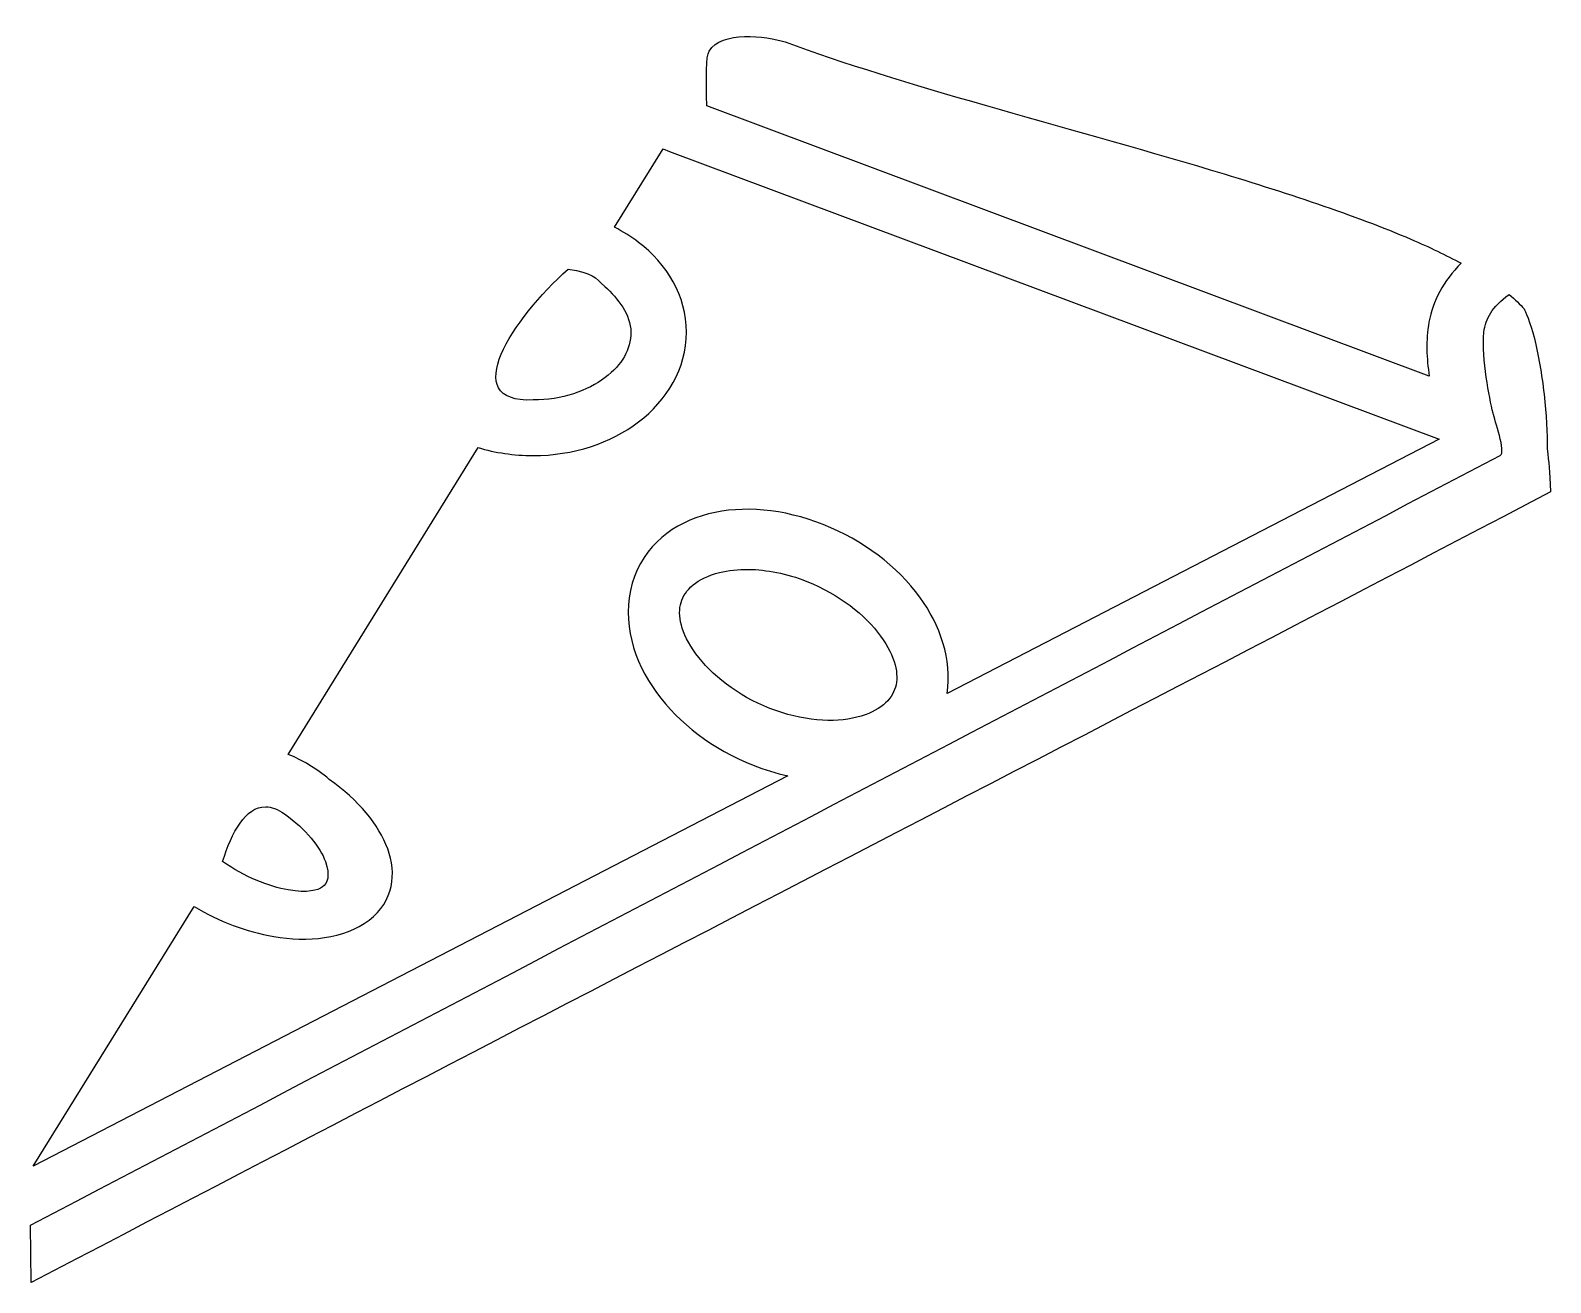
# Model space of a CAD drawing. Header units: centimetres. Extents: x -8.9 to 9.5, y -8 to 7.2.
import ezdxf

# ---------------------------------------------------------------- set-up
doc = ezdxf.new("R2010")
doc.units = ezdxf.units.CM
doc.header["$MEASUREMENT"] = 0
doc.layers.add('Layer 1', color=7, linetype='Continuous')

msp = doc.modelspace()

# ---------------------------------------------------------------- linework, layer by layer
at = {"layer": 'Layer 1'}
for points, knots in [([(-0.68974, 6.96092), (-0.726, 6.89944), (-0.72499, 6.63724), (-0.71685, 6.29644), (-0.71685, 6.29644), (-0.71685, 6.29644), (8.0524, 3.0178), (8.0524, 3.0178), (8.0524, 3.0178), (8.02077, 3.23328), (8.00914, 3.44876), (8.04945, 3.67157), (8.04945, 3.67157), (8.09567, 3.92669), (8.22516, 4.17054), (8.43984, 4.38632), (8.43984, 4.38632), (8.25907, 4.48428), (8.05497, 4.58282), (7.83093, 4.67854), (7.83093, 4.67854), (7.15194, 4.96882), (6.3004, 5.24979), (5.3948, 5.52131), (5.3948, 5.52131), (3.60591, 6.0576), (1.61634, 6.5554), (0.23555, 7.07562), (0.23555, 7.07562), (0, 7.14212), (-0.53992, 7.21309), (-0.68974, 6.96092)], [0, 0, 0, 0, 0.11111111, 0.11111111, 0.11111111, 0.11111111, 0.22222222, 0.22222222, 0.22222222, 0.22222222, 0.33333333, 0.33333333, 0.33333333, 0.33333333, 0.44444444, 0.44444444, 0.44444444, 0.44444444, 0.55555556, 0.55555556, 0.55555556, 0.55555556, 0.66666667, 0.66666667, 0.66666667, 0.66666667, 0.77777778, 0.77777778, 0.77777778, 0.77777778, 1, 1, 1, 1]), ([(-1.24805, 5.77473), (-1.24805, 5.77473), (-1.83743, 4.82279), (-1.83743, 4.82279), (-1.83743, 4.82279), (-1.73285, 4.77025), (-1.63443, 4.70936), (-1.54381, 4.64033), (-1.54381, 4.64033), (-1.20225, 4.38015), (-0.964, 3.99086), (-0.964, 3.55054), (-0.964, 3.55054), (-0.964, 3.11022), (-1.20225, 2.72097), (-1.54381, 2.46071), (-1.54381, 2.46071), (-1.8855, 2.20053), (-2.33572, 2.05223), (-2.82605, 2.05223), (-2.82605, 2.05223), (-3.05974, 2.05223), (-3.28412, 2.0863), (-3.49214, 2.14972), (-3.49214, 2.14972), (-3.49214, 2.14972), (-5.79805, -1.57515), (-5.79805, -1.57515), (-5.79805, -1.57515), (-5.62853, -1.6427), (-5.46003, -1.74188), (-5.29895, -1.87846), (-5.29895, -1.87846), (-4.94377, -2.13197), (-4.69763, -2.42496), (-4.58926, -2.72266), (-4.58926, -2.72266), (-4.48089, -3.02037), (-4.51483, -3.35434), (-4.81633, -3.58592), (-4.81633, -3.58592), (-5.11783, -3.81742), (-5.56734, -3.85495), (-5.973, -3.78567), (-5.973, -3.78567), (-6.30528, -3.72895), (-6.63664, -3.60376), (-6.94075, -3.42109), (-6.94075, -3.42109), (-6.94075, -3.42109), (-8.89154, -6.5723), (-8.89154, -6.5723), (-8.89154, -6.5723), (-8.89154, -6.5723), (0.26819, -1.83456), (0.26819, -1.83456), (0.26819, -1.83456), (0.12887, -1.8039), (-0.01223, -1.76119), (-0.1537, -1.70532), (-0.1537, -1.70532), (-0.64285, -1.5124), (-1.0504, -1.20205), (-1.32605, -0.82388), (-1.32605, -0.82388), (-1.60174, -0.44576), (-1.75684, 0.03845), (-1.6219, 0.50159), (-1.6219, 0.50159), (-1.48696, 0.96481), (-1.11074, 1.23932), (-0.69429, 1.3444), (-0.69429, 1.3444), (-0.27784, 1.44948), (0.20798, 1.40731), (0.69708, 1.21435), (0.69708, 1.21435), (1.18623, 1.02131), (1.59387, 0.71095), (1.86952, 0.33283), (1.86952, 0.33283), (2.11418, -0.00283), (2.26337, -0.42181), (2.19961, -0.83564), (2.19961, -0.83564), (2.19961, -0.83564), (8.17114, 2.25316), (8.17114, 2.25316), (8.17114, 2.25316), (8.17114, 2.25316), (-1.16814, 5.74479), (-1.16814, 5.74479), (-1.16814, 5.74479), (-1.16814, 5.74479), (-1.24805, 5.77473), (-1.24805, 5.77473)], [0, 0, 0, 0, 0.04, 0.04, 0.04, 0.04, 0.08, 0.08, 0.08, 0.08, 0.12, 0.12, 0.12, 0.12, 0.16, 0.16, 0.16, 0.16, 0.2, 0.2, 0.2, 0.2, 0.24, 0.24, 0.24, 0.24, 0.28, 0.28, 0.28, 0.28, 0.32, 0.32, 0.32, 0.32, 0.36, 0.36, 0.36, 0.36, 0.4, 0.4, 0.4, 0.4, 0.44, 0.44, 0.44, 0.44, 0.48, 0.48, 0.48, 0.48, 0.52, 0.52, 0.52, 0.52, 0.56, 0.56, 0.56, 0.56, 0.6, 0.6, 0.6, 0.6, 0.64, 0.64, 0.64, 0.64, 0.68, 0.68, 0.68, 0.68, 0.72, 0.72, 0.72, 0.72, 0.76, 0.76, 0.76, 0.76, 0.8, 0.8, 0.8, 0.8, 0.84, 0.84, 0.84, 0.84, 0.88, 0.88, 0.88, 0.88, 0.92, 0.92, 0.92, 0.92, 1, 1, 1, 1]), ([(-2.39936, 4.31488), (-3.07405, 3.71643), (-3.74882, 2.68737), (-2.82602, 2.72692), (-2.82602, 2.72692), (-2.47451, 2.72692), (-2.16238, 2.83837), (-1.9523, 2.99836), (-1.9523, 2.99836), (-1.7423, 3.15839), (-1.6387, 3.33887), (-1.6387, 3.55051), (-1.6387, 3.55051), (-1.6387, 3.76219), (-1.79734, 3.95853), (-1.95243, 4.10262), (-1.95243, 4.10262), (-2.0732, 4.21491), (-2.1031, 4.27315), (-2.39941, 4.31485), (-2.39941, 4.31485), (-2.39941, 4.31485), (-2.39936, 4.31488), (-2.39936, 4.31488)], [0, 0, 0, 0, 0.14285714, 0.14285714, 0.14285714, 0.14285714, 0.28571429, 0.28571429, 0.28571429, 0.28571429, 0.42857143, 0.42857143, 0.42857143, 0.42857143, 0.57142857, 0.57142857, 0.57142857, 0.57142857, 0.71428571, 0.71428571, 0.71428571, 0.71428571, 1, 1, 1, 1]), ([(9.02133, 4.00908), (8.80779, 3.85264), (8.74332, 3.7166), (8.71338, 3.55135), (8.71338, 3.55135), (8.6885, 3.20587), (8.78232, 2.76618), (8.82698, 2.56715), (8.82698, 2.56715), (8.84461, 2.48838), (8.98857, 2.09171), (8.91372, 2.05253), (8.91372, 2.05253), (2.96681, -1.06179), (-2.98001, -4.17606), (-8.92696, -7.29059), (-8.92696, -7.29059), (-8.92696, -7.29059), (-8.91591, -7.98636), (-8.91591, -7.98636), (-8.91591, -7.98636), (-2.96896, -4.87204), (3.27991, -1.65948), (9.22686, 1.45488), (9.22686, 1.45488), (9.22686, 1.45488), (9.52558, 1.61132), (9.52558, 1.61132), (9.52558, 1.61132), (9.51453, 1.8806), (9.50374, 1.95988), (9.48286, 2.13328), (9.48286, 2.13328), (9.48695, 2.3168), (9.47375, 2.55551), (9.44638, 2.79574), (9.44638, 2.79574), (9.41897, 3.03601), (9.37739, 3.27953), (9.32907, 3.47523), (9.32907, 3.47523), (9.28167, 3.66731), (9.21108, 3.81932), (9.20366, 3.83155), (9.20366, 3.83155), (9.15825, 3.88742), (9.09655, 3.94709), (9.02133, 4.00908)], [0, 0, 0, 0, 0.07692308, 0.07692308, 0.07692308, 0.07692308, 0.15384615, 0.15384615, 0.15384615, 0.15384615, 0.23076923, 0.23076923, 0.23076923, 0.23076923, 0.30769231, 0.30769231, 0.30769231, 0.30769231, 0.38461538, 0.38461538, 0.38461538, 0.38461538, 0.46153846, 0.46153846, 0.46153846, 0.46153846, 0.53846154, 0.53846154, 0.53846154, 0.53846154, 0.61538462, 0.61538462, 0.61538462, 0.61538462, 0.69230769, 0.69230769, 0.69230769, 0.69230769, 0.76923077, 0.76923077, 0.76923077, 0.76923077, 0.84615385, 0.84615385, 0.84615385, 0.84615385, 1, 1, 1, 1]), ([(-0.20797, 0.67089), (-0.33743, 0.67287), (-0.45701, 0.65959), (-0.56176, 0.63319), (-0.56176, 0.63319), (-0.84108, 0.56269), (-0.98504, 0.42066), (-1.02957, 0.26793), (-1.02957, 0.26793), (-1.0741, 0.11516), (-1.034, -0.09935), (-0.84909, -0.35299), (-0.84909, -0.35299), (-0.66427, -0.60663), (-0.34603, -0.86103), (0.04711, -1.01612), (0.04711, -1.01612), (0.4402, -1.17121), (0.82595, -1.19449), (1.10519, -1.12407), (1.10519, -1.12407), (1.38443, -1.05365), (1.52835, -0.91167), (1.57283, -0.7589), (1.57283, -0.7589), (1.61736, -0.60613), (1.57738, -0.39149), (1.39248, -0.13793), (1.39248, -0.13793), (1.20762, 0.11567), (0.88929, 0.37007), (0.4962, 0.52516), (0.4962, 0.52516), (0.25049, 0.62215), (0.00773, 0.6676), (-0.20801, 0.67085), (-0.20801, 0.67085), (-0.20801, 0.67085), (-0.20797, 0.67089), (-0.20797, 0.67089)], [0, 0, 0, 0, 0.09090909, 0.09090909, 0.09090909, 0.09090909, 0.18181818, 0.18181818, 0.18181818, 0.18181818, 0.27272727, 0.27272727, 0.27272727, 0.27272727, 0.36363636, 0.36363636, 0.36363636, 0.36363636, 0.45454545, 0.45454545, 0.45454545, 0.45454545, 0.54545455, 0.54545455, 0.54545455, 0.54545455, 0.63636364, 0.63636364, 0.63636364, 0.63636364, 0.72727273, 0.72727273, 0.72727273, 0.72727273, 0.81818182, 0.81818182, 0.81818182, 0.81818182, 1, 1, 1, 1]), ([(-6.07122, -2.21184), (-6.31849, -2.20796), (-6.47983, -2.52161), (-6.59495, -2.87409), (-6.59495, -2.87409), (-6.3314, -3.06229), (-6.03133, -3.17981), (-5.79705, -3.21987), (-5.79705, -3.21987), (-5.56272, -3.25985), (-5.43651, -3.22695), (-5.38001, -3.18361), (-5.38001, -3.18361), (-5.32363, -3.14026), (-5.28387, -3.04564), (-5.34644, -2.87368), (-5.34644, -2.87368), (-5.40902, -2.70176), (-5.57862, -2.48413), (-5.84234, -2.29598), (-5.84234, -2.29598), (-5.92592, -2.23897), (-6.0019, -2.21291), (-6.07119, -2.21185), (-6.07119, -2.21185), (-6.07119, -2.21185), (-6.07122, -2.21184), (-6.07122, -2.21184)], [0, 0, 0, 0, 0.125, 0.125, 0.125, 0.125, 0.25, 0.25, 0.25, 0.25, 0.375, 0.375, 0.375, 0.375, 0.5, 0.5, 0.5, 0.5, 0.625, 0.625, 0.625, 0.625, 0.75, 0.75, 0.75, 0.75, 1, 1, 1, 1])]:
    msp.add_open_spline(points, degree=3, knots=knots, dxfattribs=at)

doc.saveas('drawing.dxf')
